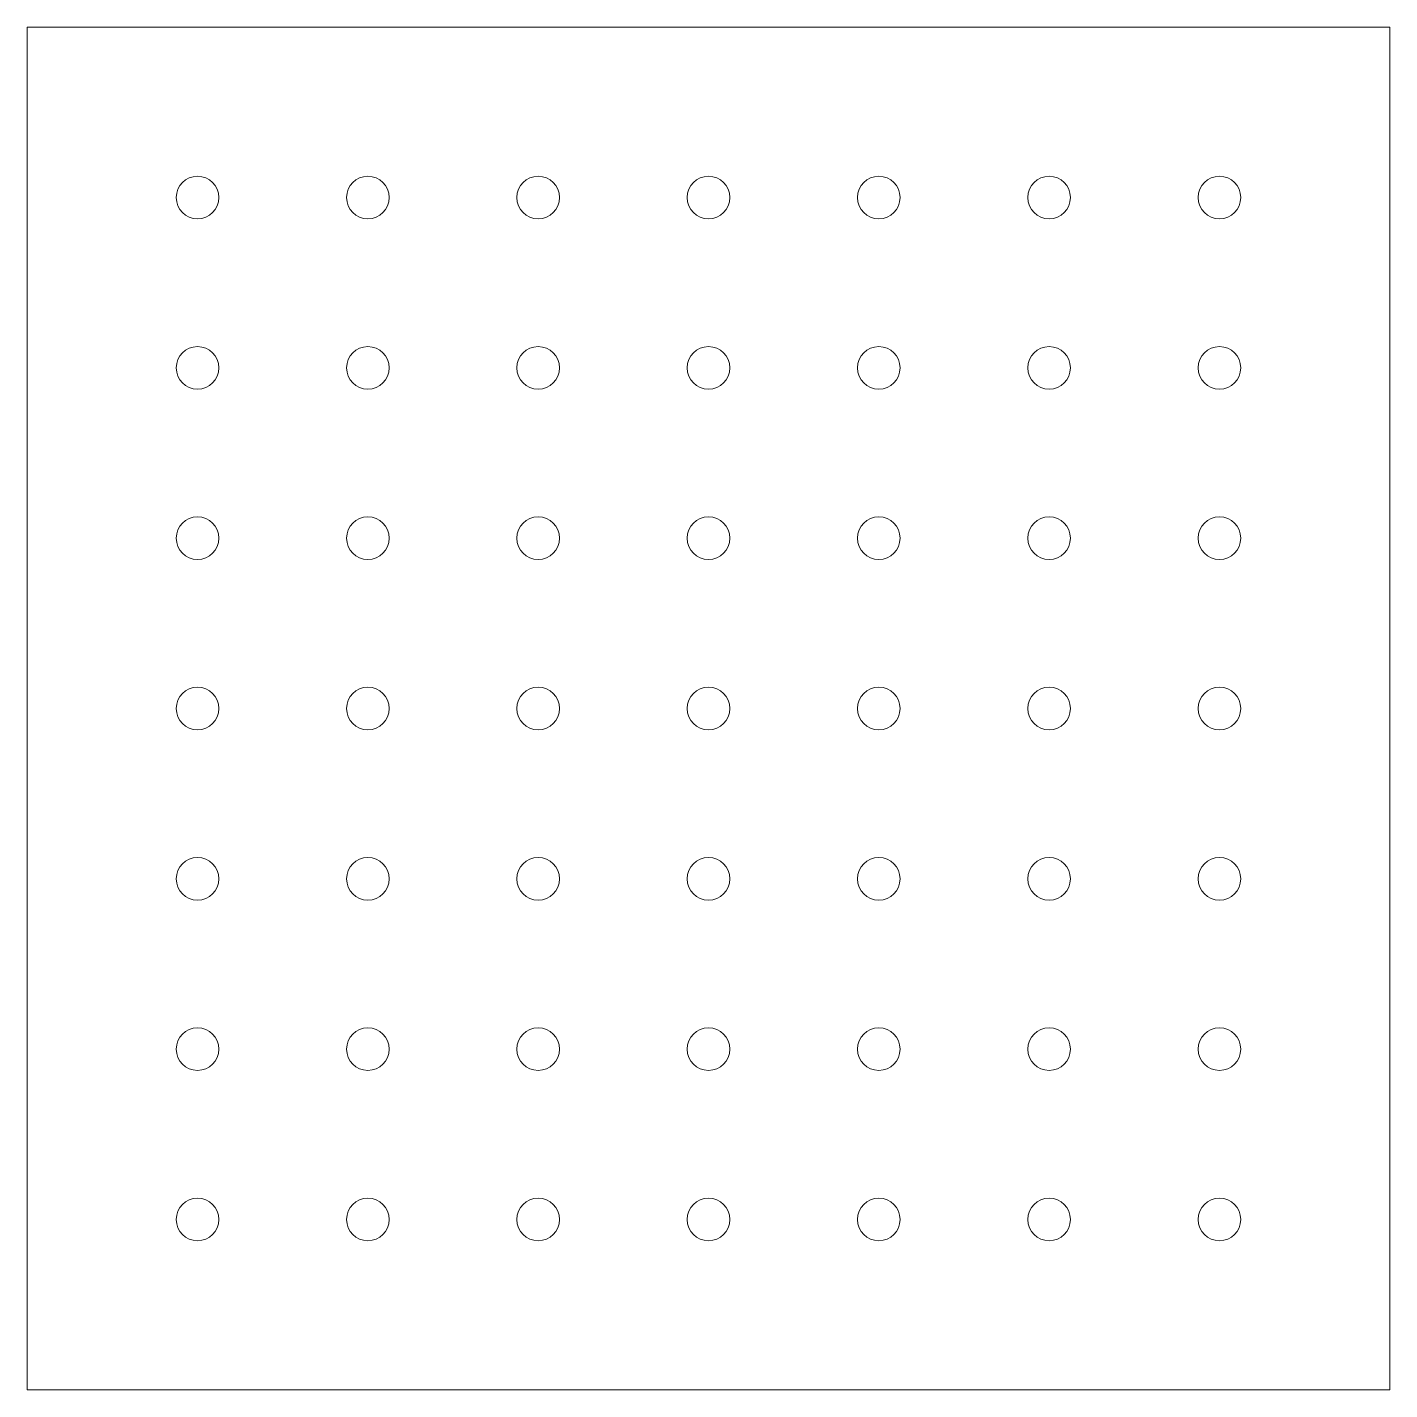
# Model space of a CAD drawing. Header units: inches. Extents: x 80.6 to 160.6, y 104.2 to 184.2.
import ezdxf

# ---------------------------------------------------------------- set-up
doc = ezdxf.new("R2010")
doc.units = ezdxf.units.IN
doc.header["$MEASUREMENT"] = 0
doc.layers.add('Layer 1', color=7, linetype='Continuous')

msp = doc.modelspace()

# ---------------------------------------------------------------- linework, layer by layer
at = {"layer": 'Layer 1', "color": 179, "lineweight": 9, "true_color": 0x1d1d1b}
msp.add_lwpolyline([(160.605, 104.238), (80.605, 104.238), (80.605, 184.238), (160.605, 184.238), (160.605, 104.238)], dxfattribs=at)
for points in [[(90.606, 175.488), (89.915, 175.488), (89.356, 174.929), (89.356, 174.238), (89.356, 173.548), (89.915, 172.988), (90.606, 172.988), (91.296, 172.988), (91.856, 173.548), (91.856, 174.238), (91.856, 174.929), (91.296, 175.488), (90.606, 175.488)], [(100.606, 175.488), (99.915, 175.488), (99.356, 174.929), (99.356, 174.238), (99.356, 173.548), (99.915, 172.988), (100.606, 172.988), (101.296, 172.988), (101.855, 173.548), (101.855, 174.238), (101.855, 174.929), (101.296, 175.488), (100.606, 175.488)], [(110.605, 175.488), (109.915, 175.488), (109.355, 174.929), (109.355, 174.238), (109.355, 173.548), (109.915, 172.988), (110.605, 172.988), (111.296, 172.988), (111.855, 173.548), (111.855, 174.238), (111.855, 174.929), (111.296, 175.488), (110.605, 175.488)], [(120.605, 175.488), (119.915, 175.488), (119.355, 174.929), (119.355, 174.238), (119.355, 173.548), (119.915, 172.988), (120.605, 172.988), (121.295, 172.988), (121.855, 173.548), (121.855, 174.238), (121.855, 174.929), (121.295, 175.488), (120.605, 175.488)], [(130.605, 175.488), (129.915, 175.488), (129.356, 174.929), (129.356, 174.238), (129.356, 173.548), (129.915, 172.988), (130.605, 172.988), (131.296, 172.988), (131.855, 173.548), (131.855, 174.238), (131.855, 174.929), (131.296, 175.488), (130.605, 175.488)], [(140.606, 175.488), (139.915, 175.488), (139.356, 174.929), (139.356, 174.238), (139.356, 173.548), (139.915, 172.988), (140.606, 172.988), (141.296, 172.988), (141.856, 173.548), (141.856, 174.238), (141.856, 174.929), (141.296, 175.488), (140.606, 175.488)], [(150.606, 175.488), (149.915, 175.488), (149.356, 174.929), (149.356, 174.238), (149.356, 173.548), (149.915, 172.988), (150.606, 172.988), (151.296, 172.988), (151.856, 173.548), (151.856, 174.238), (151.856, 174.929), (151.296, 175.488), (150.606, 175.488)], [(90.606, 165.488), (89.915, 165.488), (89.356, 164.929), (89.356, 164.238), (89.356, 163.548), (89.915, 162.989), (90.606, 162.989), (91.296, 162.989), (91.856, 163.548), (91.856, 164.238), (91.856, 164.929), (91.296, 165.488), (90.606, 165.488)], [(100.606, 165.488), (99.915, 165.488), (99.356, 164.929), (99.356, 164.238), (99.356, 163.548), (99.915, 162.989), (100.606, 162.989), (101.296, 162.989), (101.855, 163.548), (101.855, 164.238), (101.855, 164.929), (101.296, 165.488), (100.606, 165.488)], [(110.605, 165.488), (109.915, 165.488), (109.355, 164.929), (109.355, 164.238), (109.355, 163.548), (109.915, 162.989), (110.605, 162.989), (111.296, 162.989), (111.855, 163.548), (111.855, 164.238), (111.855, 164.929), (111.296, 165.488), (110.605, 165.488)], [(120.605, 165.488), (119.915, 165.488), (119.355, 164.929), (119.355, 164.238), (119.355, 163.548), (119.915, 162.989), (120.605, 162.989), (121.295, 162.989), (121.855, 163.548), (121.855, 164.238), (121.855, 164.929), (121.295, 165.488), (120.605, 165.488)], [(130.605, 165.488), (129.915, 165.488), (129.356, 164.929), (129.356, 164.238), (129.356, 163.548), (129.915, 162.989), (130.605, 162.989), (131.296, 162.989), (131.855, 163.548), (131.855, 164.238), (131.855, 164.929), (131.296, 165.488), (130.605, 165.488)], [(140.606, 165.488), (139.915, 165.488), (139.356, 164.929), (139.356, 164.238), (139.356, 163.548), (139.915, 162.989), (140.606, 162.989), (141.296, 162.989), (141.856, 163.548), (141.856, 164.238), (141.856, 164.929), (141.296, 165.488), (140.606, 165.488)], [(150.606, 165.488), (149.915, 165.488), (149.356, 164.929), (149.356, 164.238), (149.356, 163.548), (149.915, 162.989), (150.606, 162.989), (151.296, 162.989), (151.856, 163.548), (151.856, 164.238), (151.856, 164.929), (151.296, 165.488), (150.606, 165.488)], [(90.606, 155.489), (89.915, 155.489), (89.356, 154.928), (89.356, 154.239), (89.356, 153.548), (89.915, 152.988), (90.606, 152.988), (91.296, 152.988), (91.856, 153.548), (91.856, 154.239), (91.856, 154.928), (91.296, 155.489), (90.606, 155.489)], [(100.606, 155.489), (99.915, 155.489), (99.356, 154.928), (99.356, 154.239), (99.356, 153.548), (99.915, 152.988), (100.606, 152.988), (101.296, 152.988), (101.855, 153.548), (101.855, 154.239), (101.855, 154.928), (101.296, 155.489), (100.606, 155.489)], [(110.605, 155.489), (109.915, 155.489), (109.355, 154.928), (109.355, 154.239), (109.355, 153.548), (109.915, 152.988), (110.605, 152.988), (111.296, 152.988), (111.855, 153.548), (111.855, 154.239), (111.855, 154.928), (111.296, 155.489), (110.605, 155.489)], [(120.605, 155.489), (119.915, 155.489), (119.355, 154.928), (119.355, 154.239), (119.355, 153.548), (119.915, 152.988), (120.605, 152.988), (121.295, 152.988), (121.855, 153.548), (121.855, 154.239), (121.855, 154.928), (121.295, 155.489), (120.605, 155.489)], [(130.605, 155.489), (129.915, 155.489), (129.356, 154.928), (129.356, 154.239), (129.356, 153.548), (129.915, 152.988), (130.605, 152.988), (131.296, 152.988), (131.855, 153.548), (131.855, 154.239), (131.855, 154.928), (131.296, 155.489), (130.605, 155.489)], [(140.606, 155.489), (139.915, 155.489), (139.356, 154.928), (139.356, 154.239), (139.356, 153.548), (139.915, 152.988), (140.606, 152.988), (141.296, 152.988), (141.856, 153.548), (141.856, 154.239), (141.856, 154.928), (141.296, 155.489), (140.606, 155.489)], [(150.606, 155.489), (149.915, 155.489), (149.356, 154.928), (149.356, 154.239), (149.356, 153.548), (149.915, 152.988), (150.606, 152.988), (151.296, 152.988), (151.856, 153.548), (151.856, 154.239), (151.856, 154.928), (151.296, 155.489), (150.606, 155.489)], [(90.606, 145.488), (89.915, 145.488), (89.356, 144.929), (89.356, 144.238), (89.356, 143.548), (89.915, 142.988), (90.606, 142.988), (91.296, 142.988), (91.856, 143.548), (91.856, 144.238), (91.856, 144.929), (91.296, 145.488), (90.606, 145.488)], [(100.606, 145.488), (99.915, 145.488), (99.356, 144.929), (99.356, 144.238), (99.356, 143.548), (99.915, 142.988), (100.606, 142.988), (101.296, 142.988), (101.855, 143.548), (101.855, 144.238), (101.855, 144.929), (101.296, 145.488), (100.606, 145.488)], [(110.605, 145.488), (109.915, 145.488), (109.355, 144.929), (109.355, 144.238), (109.355, 143.548), (109.915, 142.988), (110.605, 142.988), (111.296, 142.988), (111.855, 143.548), (111.855, 144.238), (111.855, 144.929), (111.296, 145.488), (110.605, 145.488)], [(120.605, 145.488), (119.915, 145.488), (119.355, 144.929), (119.355, 144.238), (119.355, 143.548), (119.915, 142.988), (120.605, 142.988), (121.295, 142.988), (121.855, 143.548), (121.855, 144.238), (121.855, 144.929), (121.295, 145.488), (120.605, 145.488)], [(130.605, 145.488), (129.915, 145.488), (129.356, 144.929), (129.356, 144.238), (129.356, 143.548), (129.915, 142.988), (130.605, 142.988), (131.296, 142.988), (131.855, 143.548), (131.855, 144.238), (131.855, 144.929), (131.296, 145.488), (130.605, 145.488)], [(140.606, 145.488), (139.915, 145.488), (139.356, 144.929), (139.356, 144.238), (139.356, 143.548), (139.915, 142.988), (140.606, 142.988), (141.296, 142.988), (141.856, 143.548), (141.856, 144.238), (141.856, 144.929), (141.296, 145.488), (140.606, 145.488)], [(150.606, 145.488), (149.915, 145.488), (149.356, 144.929), (149.356, 144.238), (149.356, 143.548), (149.915, 142.988), (150.606, 142.988), (151.296, 142.988), (151.856, 143.548), (151.856, 144.238), (151.856, 144.929), (151.296, 145.488), (150.606, 145.488)], [(90.606, 135.488), (89.915, 135.488), (89.356, 134.928), (89.356, 134.239), (89.356, 133.548), (89.915, 132.988), (90.606, 132.988), (91.296, 132.988), (91.856, 133.548), (91.856, 134.239), (91.856, 134.928), (91.296, 135.488), (90.606, 135.488)], [(100.606, 135.488), (99.915, 135.488), (99.356, 134.928), (99.356, 134.239), (99.356, 133.548), (99.915, 132.988), (100.606, 132.988), (101.296, 132.988), (101.855, 133.548), (101.855, 134.239), (101.855, 134.928), (101.296, 135.488), (100.606, 135.488)], [(110.605, 135.488), (109.915, 135.488), (109.355, 134.928), (109.355, 134.239), (109.355, 133.548), (109.915, 132.988), (110.605, 132.988), (111.296, 132.988), (111.855, 133.548), (111.855, 134.239), (111.855, 134.928), (111.296, 135.488), (110.605, 135.488)], [(120.605, 135.488), (119.915, 135.488), (119.355, 134.928), (119.355, 134.239), (119.355, 133.548), (119.915, 132.988), (120.605, 132.988), (121.295, 132.988), (121.855, 133.548), (121.855, 134.239), (121.855, 134.928), (121.295, 135.488), (120.605, 135.488)], [(130.605, 135.488), (129.915, 135.488), (129.356, 134.928), (129.356, 134.239), (129.356, 133.548), (129.915, 132.988), (130.605, 132.988), (131.296, 132.988), (131.855, 133.548), (131.855, 134.239), (131.855, 134.928), (131.296, 135.488), (130.605, 135.488)], [(140.606, 135.488), (139.915, 135.488), (139.356, 134.928), (139.356, 134.239), (139.356, 133.548), (139.915, 132.988), (140.606, 132.988), (141.296, 132.988), (141.856, 133.548), (141.856, 134.239), (141.856, 134.928), (141.296, 135.488), (140.606, 135.488)], [(150.606, 135.488), (149.915, 135.488), (149.356, 134.928), (149.356, 134.239), (149.356, 133.548), (149.915, 132.988), (150.606, 132.988), (151.296, 132.988), (151.856, 133.548), (151.856, 134.239), (151.856, 134.928), (151.296, 135.488), (150.606, 135.488)], [(90.606, 125.488), (89.915, 125.488), (89.356, 124.928), (89.356, 124.238), (89.356, 123.548), (89.915, 122.988), (90.606, 122.988), (91.296, 122.988), (91.856, 123.548), (91.856, 124.238), (91.856, 124.928), (91.296, 125.488), (90.606, 125.488)], [(100.606, 125.488), (99.915, 125.488), (99.356, 124.928), (99.356, 124.238), (99.356, 123.548), (99.915, 122.988), (100.606, 122.988), (101.296, 122.988), (101.855, 123.548), (101.855, 124.238), (101.855, 124.928), (101.296, 125.488), (100.606, 125.488)], [(110.605, 125.488), (109.915, 125.488), (109.355, 124.928), (109.355, 124.238), (109.355, 123.548), (109.915, 122.988), (110.605, 122.988), (111.296, 122.988), (111.855, 123.548), (111.855, 124.238), (111.855, 124.928), (111.296, 125.488), (110.605, 125.488)], [(120.605, 125.488), (119.915, 125.488), (119.355, 124.928), (119.355, 124.238), (119.355, 123.548), (119.915, 122.988), (120.605, 122.988), (121.295, 122.988), (121.855, 123.548), (121.855, 124.238), (121.855, 124.928), (121.295, 125.488), (120.605, 125.488)], [(130.605, 125.488), (129.915, 125.488), (129.356, 124.928), (129.356, 124.238), (129.356, 123.548), (129.915, 122.988), (130.605, 122.988), (131.296, 122.988), (131.855, 123.548), (131.855, 124.238), (131.855, 124.928), (131.296, 125.488), (130.605, 125.488)], [(140.606, 125.488), (139.915, 125.488), (139.356, 124.928), (139.356, 124.238), (139.356, 123.548), (139.915, 122.988), (140.606, 122.988), (141.296, 122.988), (141.856, 123.548), (141.856, 124.238), (141.856, 124.928), (141.296, 125.488), (140.606, 125.488)], [(150.606, 125.488), (149.915, 125.488), (149.356, 124.928), (149.356, 124.238), (149.356, 123.548), (149.915, 122.988), (150.606, 122.988), (151.296, 122.988), (151.856, 123.548), (151.856, 124.238), (151.856, 124.928), (151.296, 125.488), (150.606, 125.488)], [(90.606, 115.488), (89.915, 115.488), (89.356, 114.929), (89.356, 114.238), (89.356, 113.548), (89.915, 112.988), (90.606, 112.988), (91.296, 112.988), (91.856, 113.548), (91.856, 114.238), (91.856, 114.929), (91.296, 115.488), (90.606, 115.488)], [(100.606, 115.488), (99.915, 115.488), (99.356, 114.929), (99.356, 114.238), (99.356, 113.548), (99.915, 112.988), (100.606, 112.988), (101.296, 112.988), (101.855, 113.548), (101.855, 114.238), (101.855, 114.929), (101.296, 115.488), (100.606, 115.488)], [(110.605, 115.488), (109.915, 115.488), (109.355, 114.929), (109.355, 114.238), (109.355, 113.548), (109.915, 112.988), (110.605, 112.988), (111.296, 112.988), (111.855, 113.548), (111.855, 114.238), (111.855, 114.929), (111.296, 115.488), (110.605, 115.488)], [(120.605, 115.488), (119.915, 115.488), (119.355, 114.929), (119.355, 114.238), (119.355, 113.548), (119.915, 112.988), (120.605, 112.988), (121.295, 112.988), (121.855, 113.548), (121.855, 114.238), (121.855, 114.929), (121.295, 115.488), (120.605, 115.488)], [(130.605, 115.488), (129.915, 115.488), (129.356, 114.929), (129.356, 114.238), (129.356, 113.548), (129.915, 112.988), (130.605, 112.988), (131.296, 112.988), (131.855, 113.548), (131.855, 114.238), (131.855, 114.929), (131.296, 115.488), (130.605, 115.488)], [(140.606, 115.488), (139.915, 115.488), (139.356, 114.929), (139.356, 114.238), (139.356, 113.548), (139.915, 112.988), (140.606, 112.988), (141.296, 112.988), (141.856, 113.548), (141.856, 114.238), (141.856, 114.929), (141.296, 115.488), (140.606, 115.488)], [(150.606, 115.488), (149.915, 115.488), (149.356, 114.929), (149.356, 114.238), (149.356, 113.548), (149.915, 112.988), (150.606, 112.988), (151.296, 112.988), (151.856, 113.548), (151.856, 114.238), (151.856, 114.929), (151.296, 115.488), (150.606, 115.488)]]:
    msp.add_open_spline(points, degree=3, knots=[0, 0, 0, 0, 1, 1, 1, 2, 2, 2, 3, 3, 3, 4, 4, 4, 4], dxfattribs=at)

doc.saveas('drawing.dxf')
